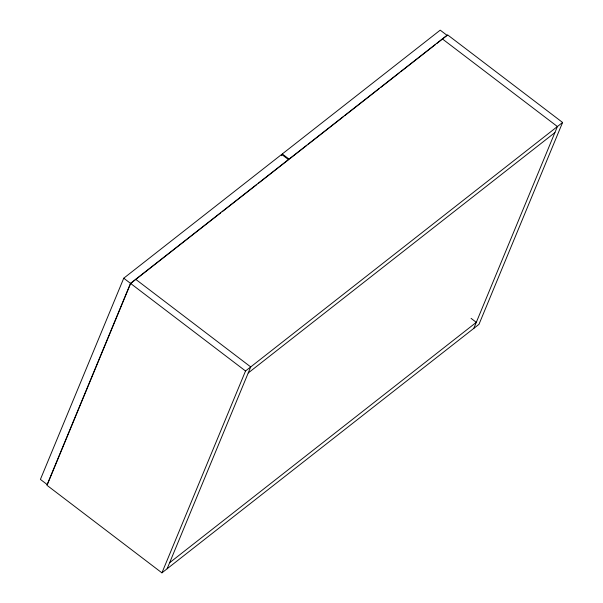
<?xml version="1.0" encoding="UTF-8"?>
<svg xmlns="http://www.w3.org/2000/svg" width="603" height="603" viewBox="0 0 603 603"><rect width="100%" height="100%" fill="white"/><g stroke="black" fill="none" stroke-linecap="round" stroke-linejoin="round"><path stroke-width="0.9" d="M258.333 183.387L288.596 159.667L281.691 154.413L123.743 278.217L40.409 479.408L47.313 484.661L130.647 283.478L220.69 212.897M281.556 155.695L282.272 153.961L440.22 30.15L447.125 35.411L436.791 43.506M161.921 572.85L245.534 370.988L562.591 122.469L447.554 34.846L130.497 283.365L46.883 485.227L161.921 572.85L478.978 324.331L562.591 122.469M167.114 568.78L250.72 366.925L135.683 279.302M473.792 328.394L557.406 126.54L442.361 38.909M222.168 211.736L256.855 184.548M306.889 145.331L289.176 159.215L282.272 153.961M308.367 144.177L343.054 116.982M344.532 115.829L379.219 88.633M380.697 87.48L399.148 73.016M400.626 71.855L435.313 44.667M248.217 372.978L554.896 132.592M169.616 562.727L476.302 322.341L471.071 318.354M123.743 278.217L245.534 370.988"/></g></svg>
